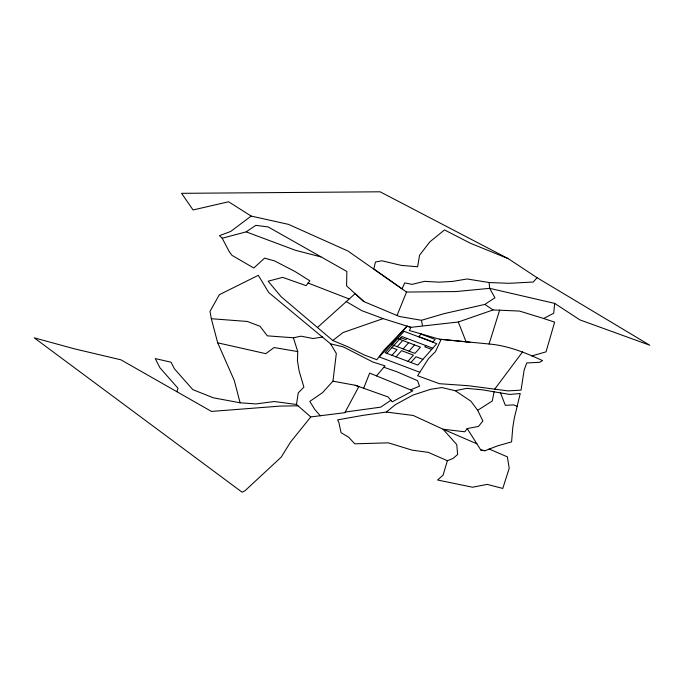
<?xml version="1.0" encoding="UTF-8"?>
<svg xmlns="http://www.w3.org/2000/svg" width="684" height="684" viewBox="0 0 684 684"><rect width="100%" height="100%" fill="white"/><g stroke="black" fill="none" stroke-linecap="round" stroke-linejoin="round"><path stroke-width="1.03" d="M332.954 381.168L336.331 353.474L330.603 343.872L268.761 292.564L258.321 275.319L219.35 294.693L210.014 311.365L211.33 318.718L247.334 321.463L260.031 326.277L267.324 335.844L293.393 337.768L297.745 351.585L297.429 360.596L299.147 371.096L303.893 387.084L298.241 392.881L296.48 404.466L310.775 416.932L344.881 412.683L358.861 386.546L355.201 385.263L332.954 381.168L322.523 392.65L309.809 401.388L314.726 409.374L320.266 415.778M554.681 303.388L553.707 313.229L543.652 318.488L519.438 311.058L493.079 309.938L458.297 322.002L410.896 327.345L407.1 326.157L384.109 350.037L376.807 359.724L364.35 354.996L348.088 346.899L332.783 340.487L281.158 296.753L268.137 281.192L282.68 277.371L306.107 285.656L309.878 280.816L294.71 271.326L274.652 260.955L264.64 258.116L253.815 268L231.996 255.363L229.422 251.96L222.189 238.22L219.461 235.672L230.688 231.457L251.173 216.076L288.468 224.369L347.908 251.002L402.004 288.853L404.74 282.902L412.05 284.364L424.67 281.338L438.914 282.167L452.38 281.423L467.104 278.986L489.12 282.518L509.007 283.313L533.238 282.03L537.085 277.73L649.8 345.24L579.801 319.847L554.681 303.388L489.641 288.34L456.117 291.555L406.535 292.051L373.797 268.974L375.456 261.981L381.928 260.792L401.303 265.392L417.625 266.769L419.574 255.2L429.86 241.845L444.523 229.927L470.353 243.213L508.255 258.655L537.085 277.73M494.113 391.65L492.292 400.986L477.671 410.306L482.887 421.002L478.458 426.431L467.198 428.552L464.821 431.784L443.01 429.201L413.239 415.47L386.357 412.05L362.819 415.385L337.605 419.882L338.913 422.515L341.034 432.656L348.652 437.213L354.765 443.813L388.409 442.847L412.272 450.183L428.321 452.372L447.37 460.717L452.953 458.502L457.647 454.484L456.741 444.574L443.01 429.201L476.876 443.796L480.801 450.004L484.905 450.739L497.695 445.814L511.581 441.873L512.812 427.243L514.325 418.078L520.242 393.505L509.742 394.437L482.442 389.837L466.71 388.358L455.211 390.701L441.924 387.554L430.732 389.264L412.999 395.061L395.258 404.74L386.357 412.05M447.37 460.717L443.112 475.115L437.572 480.006L472.541 487.213L487.162 484.383L502.774 488.444L509.212 468.326L507.366 456.852L489.12 449.012M489.077 344.001C507.827 345.557 525.586 352.773 542.54 360.605L539.693 362.306L526.765 362.939L524.141 370.027L521.054 390.145L507.998 390.889L468.215 385.708L439.427 383.698L417.608 375.721L428.577 358.544L435.452 351.67L441.171 339.349L489.077 344.001L499.688 309.98M176.848 391.701L178.02 388.29L159.962 367.821L155.251 358.57L171.034 362.204L174.386 368.762L192.76 389.598L213.305 397.789L240.101 402.799L255.927 403.928L274.31 401.525L296.48 404.466M363.7 388.23L369.659 373.071L412.837 390.829L392.24 401.85L388.008 396.917L355.201 385.263M489.12 282.518L489.641 288.34L494.934 297.796L484.819 304.414L444.001 313.665L421.447 320.3L399.499 316.504L397.011 315.504L406.535 292.051M494.72 389.162L522.619 351.841M310.775 416.932L290.478 442.163L281.244 457.109L244.992 490.761L242.093 492.198L34.2 337.828L74.556 348.866L120.897 359.81L211.459 411.426L280.072 406.108L298.01 405.8M376.499 375.892L385.049 365.88L372.883 362.041L343.274 346.865L330.603 343.872M397.216 346.668L402.731 340.452M391.975 355.312L397.045 349.584L391.906 347.634M406.937 338.418L405.86 339.64L400.841 337.734M396.087 356.868L401.594 350.644L413.427 355.133L407.921 361.349M403.132 348.908L408.647 342.693M409.049 351.148L414.564 344.933M410.913 362.477L415.983 356.757L422.874 359.365M425.875 345.591L424.798 346.805L431.689 349.421M407.1 326.157L379.321 356.937L419.814 372.267M386.768 353.337L401.935 336.519L432.767 348.199M317.624 327.345L355.141 293.65L363.871 301.584L397.011 315.504M332.783 340.487L343.086 332.509L383.143 318.616L410.896 327.345L409.408 330.509L441.018 339.666M222.189 238.22L246.172 231.859L255.799 225.352L268.162 226.926L346.865 271.488L346.574 285.878L363.871 301.584M390.897 400.294L380.723 407.151L345.223 412.042M410.537 389.88L419.566 386.178L417.531 380.655L396.711 371.703L383.869 367.257M531.87 355.937L546.037 351.841L554.639 322.164L543.652 318.488M293.393 337.768L301.131 336.186L313.075 338.529L322.609 337.015M439.342 339.178L470.147 342.257M297.745 351.585L274.096 347.54L265.802 353.654L217.7 342.829L211.33 318.718M480.801 450.004L484.905 450.739M320.882 256.885L295.599 250.344L246.172 231.859M383.143 318.616L361.836 310.673L346.13 301.507M308.091 283.048L349.002 298.908M517.147 406.347L513.821 404.919L505.331 405.321L500.414 392.607M508.255 258.655L380.116 191.802L181.576 193.333L193.059 209.954L228.593 201.78L251.173 216.076M484.819 304.414L493.079 309.938M455.211 390.701L470.874 401.183L477.671 410.306M476.876 443.796L467.198 428.552M217.7 342.829L234.296 380.509L240.101 402.799M458.297 322.002L466.112 341.846M421.447 320.3L422.481 325.635M396.814 338.212L391.299 344.428L414.966 353.389L420.48 347.173L396.814 338.212M404.039 331.304L385.083 352.696L417.804 365.085L436.76 343.693L404.039 331.304M421.002 334.091L418.805 336.579L433.006 341.957L435.204 339.469L421.002 334.091"/></g></svg>
